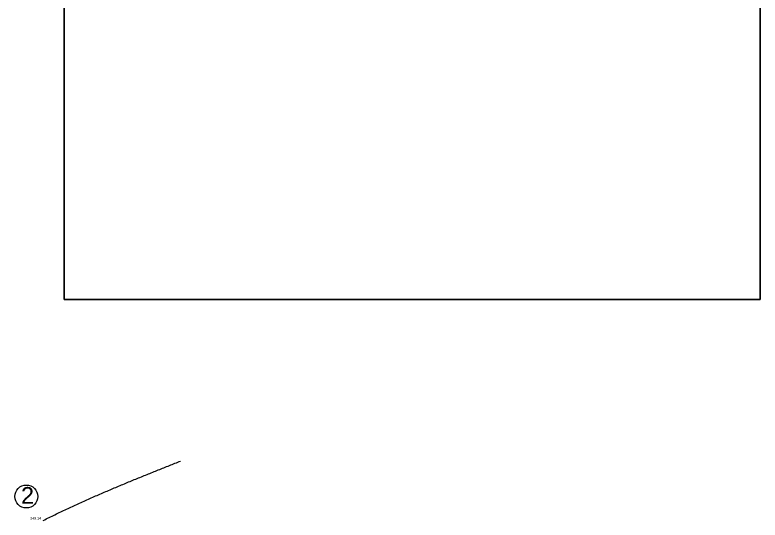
# Model space of a CAD drawing. Header units: millimetres. Extents: x -2123 to 5424, y -1286 to 835.
# Drawn here: x 2236.1 to 2681.5, y 16.2 to 318 of the extents above; entities that cross this region are included whole.
import ezdxf

# ---------------------------------------------------------------- set-up
doc = ezdxf.new("R2010")
doc.units = ezdxf.units.MM
for name, color, linetype, lineweight in [('1 Відмітки', 7, 'Continuous', 25), ('Горизонталі', 7, 'Continuous', 18), ('дорога', 126, 'Continuous', 25), ('Текст', 7, 'Continuous', 15)]:
    doc.layers.add(name, color=color, linetype=linetype, lineweight=lineweight)
doc.styles.get("Standard").update_dxf_attribs({"font": 'arial.ttf'})
picture_1 = doc.add_image_def('image1.jpg', size_in_pixel=(3508, 2480))

msp = doc.modelspace()

# ---------------------------------------------------------------- linework, layer by layer
at = {"layer": 'Горизонталі', "elevation": 5}
msp.add_lwpolyline([(2253.015, 15.99), (2253.888, 16.427), (2254.76, 16.862), (2255.633, 17.295), (2256.505, 17.725), (2257.378, 18.154), (2258.25, 18.581), (2259.122, 19.006), (2259.994, 19.43), (2260.866, 19.851), (2261.737, 20.271), (2262.609, 20.688), (2263.48, 21.104), (2264.351, 21.518), (2265.222, 21.931), (2266.093, 22.341), (2266.963, 22.75), (2267.833, 23.158), (2268.703, 23.563), (2269.573, 23.967), (2270.443, 24.369), (2271.312, 24.77), (2272.181, 25.169), (2273.049, 25.566), (2273.918, 25.962), (2274.786, 26.356), (2275.654, 26.749), (2276.521, 27.14), (2277.388, 27.529), (2278.255, 27.918), (2279.121, 28.304), (2279.987, 28.689), (2280.853, 29.073), (2281.718, 29.456), (2282.583, 29.837), (2283.448, 30.216), (2284.312, 30.594), (2285.175, 30.971), (2286.039, 31.347), (2286.901, 31.721), (2287.764, 32.094), (2288.625, 32.466), (2289.487, 32.836), (2290.346, 33.205), (2291.206, 33.573), (2292.066, 33.939), (2292.926, 34.305), (2293.785, 34.67), (2294.643, 35.033), (2295.501, 35.395), (2296.358, 35.756), (2297.215, 36.116), (2298.071, 36.475), (2298.927, 36.833), (2299.782, 37.19), (2300.636, 37.546), (2301.49, 37.9), (2302.344, 38.254), (2303.196, 38.607), (2304.049, 38.959), (2304.9, 39.31), (2305.751, 39.66), (2306.601, 40.009), (2307.451, 40.357), (2308.3, 40.704), (2309.148, 41.051), (2309.995, 41.396), (2310.842, 41.741), (2311.689, 42.085), (2312.534, 42.428), (2313.379, 42.77), (2314.223, 43.112), (2315.066, 43.453), (2315.909, 43.793), (2316.751, 44.132), (2317.592, 44.471), (2318.432, 44.809), (2319.272, 45.146), (2320.111, 45.483), (2320.949, 45.819), (2321.786, 46.154), (2322.622, 46.489), (2323.458, 46.823), (2324.293, 47.156), (2325.127, 47.489), (2325.96, 47.822), (2326.792, 48.154), (2327.624, 48.485), (2328.454, 48.816), (2329.284, 49.146), (2330.113, 49.476), (2330.941, 49.806), (2331.768, 50.135), (2332.594, 50.464), (2333.419, 50.792), (2334.243, 51.12), (2335.067, 51.447)], dxfattribs=at)
at = {"layer": 'Текст', "color": 0, "lineweight": 20}
msp.add_circle((2242.919, 30.295, -1.649), 6.847, dxfattribs=at)

# ---------------------------------------------------------------- texts
at = {"layer": '1 Відмітки', "color": 0, "insert": (2251.657, 18.018, 5), "char_height": 1.5, "attachment_point": 3}
msp.add_mtext_dynamic_manual_height_columns('249,14', width=7.02543, gutter_width=12.5, heights=[0], dxfattribs=at)
at = {"layer": 'Текст', "color": 0, "insert": (2239.733, 35.941, -1.649), "char_height": 10, "attachment_point": 1}
msp.add_mtext_dynamic_manual_height_columns('2', width=4.68276, gutter_width=12.5, heights=[0], dxfattribs=at)

# ---------------------------------------------------------------- pictures from other files: only their frames are drawn
at = {"layer": 'дорога'}
image = msp.add_image(picture_1, insert=(2265.552, 736.342), size_in_units=(588.432, 415.995), rotation=-90, dxfattribs=at)
image.dxf.flags = 7

doc.saveas('drawing.dxf')
